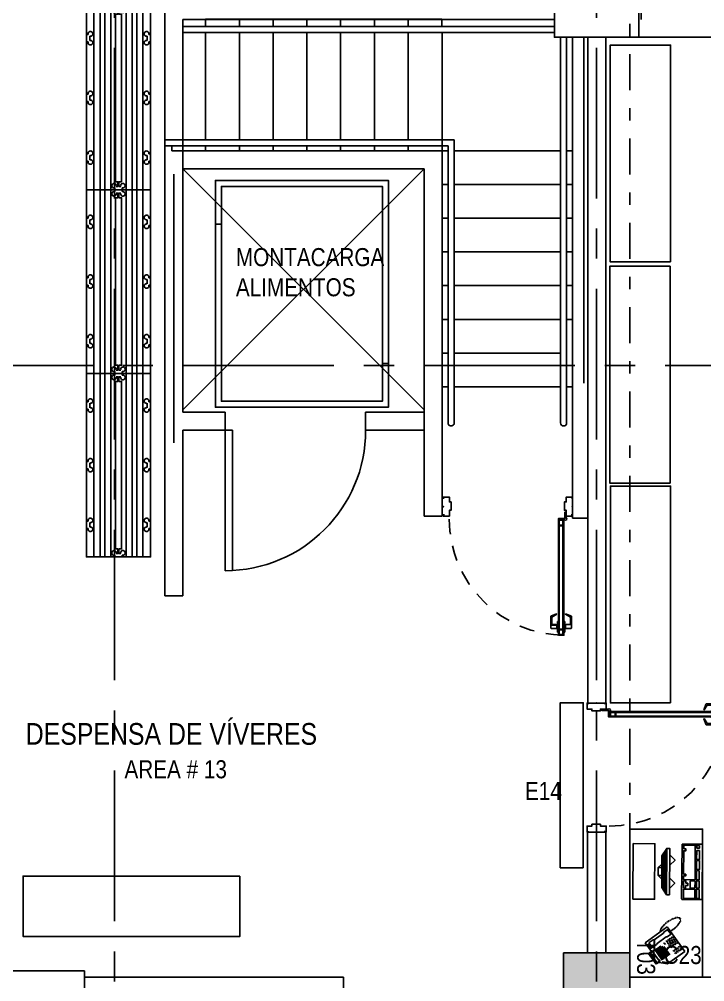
# Model space of a CAD drawing. Extents: x -28 to 149, y -33 to 76.
# Drawn here: x 3.21 to 8.9, y 25.16 to 33.15 of the extents above; entities that cross this region are included whole.
import ezdxf

# ---------------------------------------------------------------- set-up
doc = ezdxf.new("R2010")
doc.units = 0
for name, pattern in [('CENTER', [2, 1.25, -0.25, 0.25, -0.25]), ('DASHDOT', [1, 0.5, -0.25, 0, -0.25]), ('DASHDOT2', [12.7, 6.35, -3.175, 0, -3.175]), ('HIDDEN2', [0.1875, 0.125, -0.0625])]:
    doc.linetypes.add(name, pattern=pattern)
for name, color, linetype in [('arq-columnas', 5, 'Continuous'), ('arq-ejes', 1, 'DASHDOT2'), ('arq-ejes-principales', 1, 'CENTER'), ('arq-equipamiento', 1, 'Continuous'), ('arq-escaleras', 1, 'Continuous'), ('arq-hatch', 252, 'Continuous'), ('arq-mobiliario', 1, 'Continuous'), ('arq-montacargas', 2, 'Continuous'), ('arq-muro', 5, 'Continuous'), ('arq-pared mamposteria', 4, 'Continuous'), ('arq-paredes cuartos frios', 2, 'Continuous'), ('arq-paredes-liv', 3, 'Continuous'), ('arq-puertas', 2, 'Continuous'), ('arq-tarimas', 1, 'Continuous'), ('arq-telecomunicaciones', 250, 'Continuous'), ('arq-text-area', 3, 'Continuous'), ('arq-text-codigo', 1, 'Continuous'), ('arq-text-equipamiento', 2, 'Continuous'), ('arq-text-telecomunicaciones', 2, 'Continuous')]:
    doc.layers.add(name, color=color, linetype=linetype)
doc.layers.add('mv', color=191, linetype='Continuous', plot=False)
doc.styles.add('dape 2', font='ARIALN.TTF', dxfattribs={"height": 2.5})

# ---------------------------------------------------------------- blocks, each defined once
blk = doc.blocks.new('C23E')
for p, q in [((0.1203, -0.0726), (0.1553, -0.0726)), ((0.1224, -0.063), (0.1553, -0.063)), ((0.1288, -0.0534), (0.1553, -0.0534)), ((0.1352, -0.0438), (0.1553, -0.0438)), ((0.1416, -0.0342), (0.1553, -0.0342)), ((0.148, -0.0246), (0.1553, -0.0246)), ((0.1203, -0.0822), (0.1553, -0.0822)), ((0.1203, -0.0918), (0.1553, -0.0918)), ((0.1203, -0.1014), (0.1553, -0.1014)), ((0.1203, -0.111), (0.1553, -0.111)), ((0.1203, -0.1206), (0.1553, -0.1206)), ((0.1203, -0.1302), (0.1553, -0.1302)), ((0.1203, -0.1398), (0.1553, -0.1398)), ((0.1203, -0.1494), (0.1553, -0.1494)), ((0.1203, -0.159), (0.1553, -0.159)), ((0.1203, -0.1686), (0.1553, -0.1686)), ((0.1203, -0.1782), (0.1553, -0.1782)), ((0.1203, -0.1878), (0.1553, -0.1878)), ((0.1203, -0.1974), (0.1553, -0.1974)), ((0.1203, -0.207), (0.1553, -0.207)), ((0.1203, -0.2166), (0.1553, -0.2166)), ((0.1203, -0.2262), (0.1553, -0.2262)), ((0.1203, -0.2358), (0.1553, -0.2358)), ((0.1203, -0.2454), (0.1553, -0.2454)), ((0.1203, -0.255), (0.1553, -0.255)), ((0.1203, -0.2646), (0.1553, -0.2646)), ((0.1203, -0.2742), (0.1553, -0.2742)), ((0.1203, -0.2838), (0.1553, -0.2838)), ((0.1203, -0.2934), (0.1553, -0.2934)), ((0.1203, -0.303), (0.1553, -0.303)), ((0.1203, -0.3126), (0.1553, -0.3126)), ((0.1203, -0.3222), (0.1553, -0.3222)), ((0.1224, -0.3318), (0.1553, -0.3318)), ((0.1288, -0.3414), (0.1553, -0.3414)), ((0.1352, -0.351), (0.1553, -0.351)), ((0.1416, -0.3606), (0.1553, -0.3606)), ((0.148, -0.3702), (0.1553, -0.3702))]:
    blk.add_line(p, q)
for points in [[(-0.1209, -0.4274), (0.0591, -0.4274), (0.0591, 0.0326), (-0.1209, 0.0326)], [(0.3939, -0.0524), (0.2989, -0.0524), (0.2989, 0.0226), (0.3939, 0.0226)], [(0.4289, -0.0524), (0.4059, -0.0524), (0.4059, 0.0226), (0.4289, 0.0226)], [(0.1578, -0.0054), (0.1578, -0.3894), (0.1828, -0.3894), (0.1828, -0.0054)], [(0.3164, -0.1024), (0.3164, -0.1224), (0.2989, -0.1224), (0.2989, -0.0624), (0.3164, -0.0624), (0.3164, -0.0824), (0.3339, -0.0824), (0.3339, -0.1024)], [(0.3939, -0.1224), (0.3539, -0.1224), (0.3539, -0.0624), (0.3939, -0.0624)], [(0.4289, -0.1224), (0.4059, -0.1224), (0.4059, -0.0624), (0.4289, -0.0624)], [(0.2989, -0.4174), (0.2989, -0.3874), (0.3164, -0.3874), (0.3164, -0.3724), (0.2989, -0.3724), (0.2989, -0.1774), (0.3164, -0.1774), (0.3164, -0.1624), (0.2989, -0.1624), (0.2989, -0.1324), (0.3939, -0.1324), (0.3939, -0.4174)], [(0.4289, -0.2074), (0.4059, -0.2074), (0.4059, -0.1324), (0.4289, -0.1324)], [(0.0878, -0.2299), (0.1178, -0.2299), (0.1178, -0.1649), (0.0878, -0.1649)], [(0.4289, -0.2909), (0.4059, -0.2909), (0.4059, -0.2159), (0.4289, -0.2159)], [(0.4289, -0.3744), (0.4059, -0.3744), (0.4059, -0.2994), (0.4289, -0.2994)], [(0.4289, -0.4174), (0.4059, -0.4174), (0.4059, -0.3944), (0.4289, -0.3944)]]:
    blk.add_lwpolyline(points, close=True)
blk.add_lwpolyline([(0.2889, -0.4274, -0.414214), (0.2839, -0.4224), (0.2839, 0.0276, -0.414214), (0.2889, 0.0326), (0.4489, 0.0326, -0.414214), (0.4539, 0.0276), (0.4539, -0.4224, -0.414214), (0.4489, -0.4274)], format="xyb", close=True)
for points in [[(0.1578, -0.0054), (0.1178, -0.0654), (0.1178, -0.3294), (0.1578, -0.3894)], [(0.1828, -0.1449), (0.2264, -0.1013), (0.1889, -0.0638), (0.1828, -0.0699)], [(0.1178, -0.1349), (0.0878, -0.1649), (0.0878, -0.2299), (0.1178, -0.2599)], [(0.1828, -0.3249), (0.1889, -0.331), (0.2264, -0.2936), (0.1828, -0.25)]]:
    blk.add_lwpolyline(points)
blk = doc.blocks.new('Telefono')
for p, q in [((0.0392, 0.2259), (-0.0002, 0.2259)), ((-0.0002, 0.2259), (0, 0)), ((0.0234, 0.1698), (0.0186, 0.1771)), ((0.0235, 0.0758), (0.0234, 0.1698)), ((0.2498, 0.226), (0.0454, 0.2259)), ((0.0626, 0.1707), (0.0674, 0.1779)), ((0.0627, 0.0767), (0.0626, 0.1707)), ((0.0916, 0.214), (0.1056, 0.214)), ((0.0916, 0.214), (0.0916, 0.2)), ((0.0916, 0.1947), (0.1056, 0.1947)), ((0.0916, 0.1947), (0.0916, 0.1807)), ((0.0916, 0.1755), (0.1056, 0.1755)), ((0.0916, 0.1755), (0.0916, 0.1615)), ((0.1108, 0.214), (0.1248, 0.214)), ((0.1108, 0.214), (0.1108, 0.2)), ((0.1108, 0.1947), (0.1248, 0.1948)), ((0.1108, 0.1947), (0.1108, 0.1807)), ((0.1108, 0.1755), (0.1248, 0.1755)), ((0.1108, 0.1755), (0.1109, 0.1615)), ((0.1301, 0.214), (0.1441, 0.214)), ((0.1301, 0.214), (0.1301, 0.2)), ((0.1301, 0.1948), (0.1441, 0.1948)), ((0.1301, 0.1948), (0.1301, 0.1808)), ((0.1301, 0.1755), (0.1441, 0.1755)), ((0.1301, 0.1755), (0.1301, 0.1615)), ((0.1493, 0.214), (0.1615, 0.214)), ((0.1493, 0.214), (0.1493, 0.2)), ((0.1493, 0.1948), (0.1615, 0.1948)), ((0.1493, 0.1948), (0.1493, 0.1808)), ((0.1493, 0.1755), (0.1616, 0.1755)), ((0.1493, 0.1755), (0.1494, 0.1615)), ((0.1895, 0.2154), (0.1895, 0.2014)), ((0.1895, 0.2154), (0.2017, 0.2154)), ((0.1895, 0.1962), (0.1896, 0.1822)), ((0.1895, 0.1962), (0.2018, 0.1962)), ((0.1896, 0.1769), (0.1896, 0.1629)), ((0.1896, 0.1769), (0.2018, 0.1769)), ((0.2124, 0.2158), (0.2246, 0.2158)), ((0.2124, 0.2158), (0.2124, 0.2018)), ((0.2124, 0.1965), (0.2246, 0.1966)), ((0.2124, 0.1965), (0.2124, 0.1825)), ((0.2124, 0.1773), (0.2247, 0.1773)), ((0.2124, 0.1773), (0.2125, 0.1633)), ((0.25, 0.0502), (0.2498, 0.226)), ((0.0916, 0.1562), (0.1056, 0.1562)), ((0.0916, 0.1562), (0.0916, 0.1452)), ((0.0916, 0.1281), (0.1094, 0.1282)), ((0.0916, 0.1205), (0.0916, 0.1281)), ((0.0916, 0.0831), (0.2011, 0.0832)), ((0.1037, 0.0958), (0.2011, 0.0959)), ((0.1109, 0.1562), (0.1249, 0.1563)), ((0.1109, 0.1562), (0.1109, 0.1452)), ((0.1164, 0.1085), (0.2011, 0.1086)), ((0.1301, 0.1563), (0.1441, 0.1563)), ((0.1301, 0.1563), (0.1301, 0.1453)), ((0.1494, 0.1563), (0.1616, 0.1563)), ((0.1494, 0.1563), (0.1494, 0.1453)), ((0.1896, 0.1577), (0.1896, 0.1467)), ((0.1896, 0.1577), (0.2018, 0.1577)), ((0.2125, 0.158), (0.2247, 0.1581)), ((0.2125, 0.158), (0.2125, 0.1471)), ((0, 0), (0.0891, 0.0001)), ((0.0235, 0.0758), (0.0187, 0.0686)), ((0.0187, 0.0292), (0.0187, 0.0686)), ((0.02, 0.0127), (0.0716, 0.0127)), ((0.0234, 0.0246), (0.0626, 0.0245)), ((0.0627, 0.0767), (0.0675, 0.0694)), ((0.0675, 0.0694), (0.0673, 0.0292)), ((0.0891, 0.0128), (0.0892, -0.0203)), ((0.1124, 0.0128), (0.0891, 0.0128)), ((0.0916, 0.0704), (0.2011, 0.0705)), ((0.0916, 0.0577), (0.2011, 0.0578)), ((0.0916, 0.045), (0.2011, 0.0451)), ((0.0916, 0.0323), (0.2011, 0.0324)), ((0.0932, -0.0163), (0.0932, 0.0076)), ((0.0932, 0.0076), (0.1937, 0.0076)), ((0.1984, 0.0128), (0.1791, 0.0128)), ((0.1937, 0.0076), (0.1937, -0.0162)), ((0.1984, -0.0202), (0.1984, 0.0128)), ((0.1984, 0.0001), (0.1999, 0.0001)), ((0.25, 0.0502), (0.1999, 0.0001)), ((0.2402, 0.0531), (0.2105, 0.0235)), ((0.0892, -0.0203), (0.0892, -0.0293)), ((0.0892, -0.0293), (0.1984, -0.0292)), ((0.1937, -0.0162), (0.0932, -0.0163)), ((0.186, -0.0202), (0.1034, -0.0202)), ((0.1984, -0.0292), (0.1984, -0.0202))]:
    blk.add_line(p, q)
blk.add_lwpolyline([(0.0186, 0.1771), (0.0186, 0.2102, -0.414214), (0.0232, 0.2149), (0.0627, 0.2157, -0.414214), (0.0674, 0.2111), (0.0674, 0.1779)], format="xyb")
for centre, radius, start, end in [((-0.0221, 0.3256), 0.00311, 315.24167, 170.36169), ((-0.0186, 0.3372), 0.00305, 310.91263, 149.98511), ((-0.0107, 0.3475), 0.00311, 308.77425, 113.77768), ((-0.0034, 0.3511), 0.0031, 286.02046, 116.59036), ((0.005, 0.3517), 0.00312, 274.70446, 63.93358), ((0.0147, 0.3482), 0.00321, 255.46818, 46.18846), ((0.0218, 0.3412), 0.00324, 222.32694, 27.46651), ((0.0254, 0.3333), 0.00333, 251.22593, 23.79756), ((0.0304, 0.3238), 0.0031, 226.19706, 28.98516), ((-0.0333, 0.2613), 0.0033, 345.82767, 194.2538), ((-0.0333, 0.2522), 0.00329, 341.49848, 174.41107), ((-0.0334, 0.2433), 0.00284, 357.46087, 201.53261), ((-0.033, 0.2733), 0.00339, 326.72377, 148.15415), ((-0.0325, 0.2825), 0.00377, 336.82589, 130.97816), ((-0.0302, 0.2936), 0.00313, 355.38565, 175.90499), ((-0.0289, 0.3021), 0.00312, 333.72182, 147.99686), ((-0.026, 0.3137), 0.00309, 339.83826, 167.15057), ((0.0336, 0.315), 0.00307, 213.7896, 28.78628), ((0.0365, 0.3054), 0.00312, 224.02105, 26.29241), ((0.0401, 0.2934), 0.00302, 200.40972, 23.24876), ((0.0412, 0.2851), 0.00347, 234.09178, 7.25663), ((0.0428, 0.2758), 0.00309, 212.53791, 355.59765), ((0.0437, 0.2686), 0.0035, 216.3932, 338.86695), ((0.044, 0.2424), 0.00308, 173.43877, 339.407), ((0.0445, 0.2604), 0.0036, 208.91775, 319.35917), ((0.0448, 0.2526), 0.00388, 205.60418, 316.16333), ((-0.0318, 0.2306), 0.00323, 4.32637, 192.0043), ((-0.0298, 0.2168), 0.00318, 2.88329, 184.8231), ((-0.0275, 0.2044), 0.00295, 14.60007, 194.53133), ((-0.0245, 0.1933), 0.00311, 15.31738, 209.07157), ((-0.0212, 0.1831), 0.00337, 24.0992, 212.30808), ((-0.0181, 0.1736), 0.00299, 31.04543, 213.01049), ((-0.0128, 0.1651), 0.00329, 24.42368, 197.17744), ((-0.0061, 0.1609), 0.00326, 43.22961, 267.27514), ((0.0411, 0.2181), 0.0029, 171.76284, 339.39694), ((0.0424, 0.2262), 0.00327, 185.5378, 331.29196), ((0.0434, 0.234), 0.0032, 200.36525, 336.24765), ((0.0234, 0.0292), 0.00464, 180.04074, 270.04074), ((0.0626, 0.0292), 0.00464, 270.04074, 0.04074)]:
    blk.add_arc(centre, radius, start, end)
blk = doc.blocks.new('E14')
blk.add_lwpolyline([(0, 0), (1.37, 0), (1.37, 0.19), (0, 0.19)], close=True)
blk = doc.blocks.new('*U138')
for p, q in [((0.0625, 1.043), (0.0625, 0.953)), ((0.07, 1.043), (0.0625, 1.043)), ((0.115, 1.043), (0.1225, 1.043)), ((0.1225, 1.043), (0.1225, 0.953)), ((0.006, 1.0055), (0.006, 0.9085)), ((0.0575, 1.0105), (0.011, 1.0105)), ((0.016, 0.9835), (0.016, 0.9169)), ((0.0506, 0.978), (0.016, 0.978)), ((0.0506, 0.978), (0.0575, 0.9855)), ((0.0575, 1.0155), (0.0575, 0.9805)), ((0.0625, 1.0155), (0.0575, 1.0155)), ((0.0625, 0.9805), (0.0575, 0.9805)), ((0.1225, 1.0155), (0.1275, 1.0155)), ((0.1225, 0.9805), (0.1275, 0.9805)), ((0.1275, 1.0155), (0.1275, 0.9805)), ((0.1275, 1.0105), (0.174, 1.0105)), ((0.1275, 0.9855), (0.167, 0.9855)), ((0.1344, 0.978), (0.1275, 0.9855)), ((0.1344, 0.978), (0.169, 0.978)), ((0.169, 0.9835), (0.169, 0.9169)), ((0.179, 1.0055), (0.179, 0.9085)), ((0.0552, 0.889), (0.006, 0.9085)), ((0.057, 0.8924), (0.016, 0.9169)), ((0.057, 0.8924), (0.0552, 0.889)), ((0.07, 0.953), (0.0625, 0.953)), ((0.115, 0.953), (0.1225, 0.953)), ((0.128, 0.8924), (0.169, 0.9169)), ((0.128, 0.8924), (0.1298, 0.889)), ((0.1298, 0.889), (0.179, 0.9085))]:
    blk.add_line(p, q)
for points in [[(0.115, 1.068), (0.07, 1.068), (0.07, 0.109), (0.115, 0.109)], [(0.0775, 1.023), (0.1075, 1.023), (0.1075, 1.063), (0.0775, 1.063)], [(0.1075, 0.159), (0.0775, 0.159), (0.0775, 1.018), (0.1075, 1.018)], [(0.0775, 0.154), (0.1075, 0.154), (0.1075, 0.114), (0.0775, 0.114)]]:
    blk.add_lwpolyline(points, close=True)
for points in [[(0.0513, 0.0953), (0.0513, 0.0453), (0.0613, 0.0453), (0.0613, 0.0953)], [(0.065, 0.109), (0.115, 0.109), (0.115, 0.099), (0.065, 0.099)], [(0.0073, -0.069), (0, -0.069), (0, -0.079), (0.05, -0.079), (0.05, -0.039), (0.065, -0.039), (0.065, 0.031), (0.05, 0.031), (0.05, 0.079), (0, 0.079), (0, 0.069), (0.01, 0.069)], [(1.0627, -0.069), (1.07, -0.069), (1.07, -0.079), (1.02, -0.079), (1.02, -0.039), (1.005, -0.039), (1.005, 0.031), (1.02, 0.031), (1.02, 0.079), (1.07, 0.079), (1.07, 0.069), (1.06, 0.069)]]:
    blk.add_lwpolyline(points)
blk.add_circle((0.0563, 0.104), 0.01)
at = {"color": 251, "linetype": 'HIDDEN2'}
blk.add_arc((0.0563, 0.104), 0.964, 0, 90, dxfattribs=at)
for centre, radius, start, end in [((0.011, 1.0055), 0.005, 90, 180), ((0.167, 0.9835), 0.002, 360, 90), ((0.174, 1.0055), 0.005, 360, 90)]:
    blk.add_arc(centre, radius, start, end)
at = {"layer": 'mv'}
for p in [(0, 0), (1.07, 0)]:
    blk.add_point(p, dxfattribs=at)
blk = doc.blocks.new('tp01')
at = {"color": 8}
for p, q in [((0.0978, 0.199), (0.1122, 0.199)), ((0.2928, 0.199), (0.3072, 0.199)), ((0.4878, 0.199), (0.5022, 0.199)), ((0, 0.185), (0.6, 0.185)), ((0, 0.165), (0.6, 0.165)), ((0, 0.15), (0.6, 0.15)), ((0, 0.13), (0.6, 0.13)), ((0.5938, 0.1169), (0.6, 0.1169)), ((0, 0.08), (0.6, 0.08)), ((0.5938, 0.0931), (0.6, 0.0931)), ((0, 0.06), (0.6, 0.06)), ((0, 0.045), (0.6, 0.045)), ((0, 0.025), (0.6, 0.025)), ((0.0978, 0.011), (0.1122, 0.011)), ((0.2928, 0.011), (0.3072, 0.011)), ((0.4878, 0.011), (0.5022, 0.011))]:
    blk.add_line(p, q, dxfattribs=at)
at = {"color": 2}
blk.add_lwpolyline([(0, 0.21), (0, 0), (0.6, 0), (0.6, 0.21)], close=True, dxfattribs=at)
at = {"color": 8}
for points in [[(0.0931, 0.21), (0.0931, 0.2038)], [(0.1169, 0.21), (0.1169, 0.2038)], [(0.2881, 0.21), (0.2881, 0.2038)], [(0.3119, 0.21), (0.3119, 0.2038)], [(0.4831, 0.21), (0.4831, 0.2038)], [(0.5069, 0.21), (0.5069, 0.2038)], [(0, 0.1169), (0.0062, 0.1169)], [(0.011, 0.1122), (0.011, 0.1066), (0.0263, 0.1066), (0.0263, 0.115), (0.5737, 0.115), (0.5737, 0.1066), (0.589, 0.1066), (0.589, 0.1122)], [(0.011, 0.0978), (0.011, 0.1034), (0.0263, 0.1034), (0.0263, 0.095), (0.5737, 0.095), (0.5737, 0.1034), (0.589, 0.1034), (0.589, 0.0978)], [(0, 0.0931), (0.0062, 0.0931)], [(0.0931, 0), (0.0931, 0.0062)], [(0.1169, 0), (0.1169, 0.0062)], [(0.2881, 0), (0.2881, 0.0062)], [(0.3119, 0), (0.3119, 0.0062)], [(0.4831, 0), (0.4831, 0.0062)], [(0.5069, 0), (0.5069, 0.0062)]]:
    blk.add_lwpolyline(points, dxfattribs=at)
for centre, start, end in [((0.0907, 0.1966), 71.4918, 18.5083), ((0.1193, 0.1966), 161.4917, 108.5082), ((0.2857, 0.1966), 71.4918, 18.5083), ((0.3143, 0.1966), 161.4917, 108.5082), ((0.4807, 0.1966), 71.4918, 18.5083), ((0.5093, 0.1966), 161.4917, 108.5082), ((0.0134, 0.1193), 251.4917, 198.5082), ((0.5866, 0.1193), 341.4918, 288.5083), ((0.0134, 0.0907), 161.4918, 108.5083), ((0.5866, 0.0907), 71.4917, 18.5082), ((0.0907, 0.0134), 341.4917, 288.5082), ((0.1193, 0.0134), 251.4918, 198.5083), ((0.2857, 0.0134), 341.4917, 288.5082), ((0.3143, 0.0134), 251.4918, 198.5083), ((0.4807, 0.0134), 341.4917, 288.5082), ((0.5093, 0.0134), 251.4918, 198.5083)]:
    blk.add_arc(centre, 0.00756, start, end, dxfattribs=at)

msp = doc.modelspace()

# ---------------------------------------------------------------- hatches: boundary and pattern name
at = {"layer": 'arq-hatch'}
h = msp.add_hatch(dxfattribs=at)
h.set_pattern_fill('LINE', color=8, scale=0.02, angle=45, style=0)
h.set_pattern_definition([(45, (56.22398, 4.97406), (-0.04490128, 0.04490128), [])])
h.paths.add_polyline_path([(56.306, 6.62), (56.176, 6.67), (56.176, 4.4481), (56.306, 4.4966)])
h.paths.add_polyline_path([(56.3053, 4.0878), (56.176, 4.1375), (56.176, 3.9938), (56.0849, 3.9938), (56.1349, 3.8639), (56.3049, 3.8639)])
h.paths.add_polyline_path([(55.7735, 3.9938), (53.9322, 3.9938), (53.9322, 3.8638), (54.1448, 3.8638), (55.1734, 3.8638), (55.7249, 3.8638)])
h.paths.add_polyline_path([(53.9322, 3.9938), (53.8322, 3.9938), (53.8322, 3.8638), (53.9322, 3.8638)])
h.paths.add_polyline_path([(53.8322, 3.9938), (53.5432, 3.9938), (53.5932, 3.8638), (53.8322, 3.8638)])
h.paths.add_polyline_path([(-0.1776, 4.5303), (-0.3076, 4.4803), (-0.3076, 4.2812), (-0.1776, 4.2812)])
h.paths.add_polyline_path([(-0.1776, 4.2812), (-0.3076, 4.2812), (-0.3076, 4.1562), (-0.1776, 4.1562)])
h.paths.add_polyline_path([(0, 4.0803), (-0.1776, 4.0803), (-0.1776, 4.1562), (-0.3076, 4.1562), (-0.3076, 3.9503), (0, 3.9503)])
h.paths.add_polyline_path([(0.2724, 4.0803), (0, 4.0803), (0, 3.9503), (0.2224, 3.9503)])
h.paths.add_polyline_path([(10.3138, 5.6199), (8.2571, 5.6238), (8.2772, 5.57), (8.7716, 5.57), (9.8002, 5.57), (10.2946, 5.57)])
h.paths.add_polyline_path([(10.3446, 5.7), (8.2287, 5.7), (8.2571, 5.6238), (10.3138, 5.6199)])
h.paths.add_polyline_path([(12.7719, 5.7), (10.656, 5.7), (10.6862, 5.6192), (12.7393, 5.6153)])
h.paths.add_polyline_path([(12.7393, 5.6153), (10.6862, 5.6192), (10.7046, 5.57), (11.199, 5.57), (12.2275, 5.57), (12.2275, 5.5701), (12.7219, 5.5701)])
h.paths.add_polyline_path([(13.1, 5.7), (13.0833, 5.7), (13.1, 5.6552)])
h.paths.add_polyline_path([(56.306, 8.6376), (56.1754, 8.6878), (56.1754, 8.1159), (56.1754, 8.0999), (56.1754, 8.05), (56.306, 8.05)])
h.paths.add_polyline_path([(56.306, 8.05), (56.1754, 8.05), (56.1754, 7.2312), (56, 7.2312), (56.175, 7.2256), (56, 7.22), (56.175, 7.22), (56.175, 6.981), (56.306, 7.03)])
h.paths.add_polyline_path([(49.6461, 35.08), (48.5573, 35.08), (48.5087, 34.95), (49.6461, 34.95)])
h.paths.add_polyline_path([(50.5797, 35.08), (49.6461, 35.08), (49.6461, 34.95), (50.6297, 34.95)])
h.paths.add_polyline_path([(51.0789, 35.08), (50.9883, 35.08), (50.9397, 34.95), (51.0789, 34.95)])
h.paths.add_polyline_path([(51.2289, 35.08), (51.0789, 35.08), (51.0789, 34.95), (51.2289, 34.95)])
h.paths.add_polyline_path([(53.0056, 35.08), (51.2289, 35.08), (51.2289, 34.95), (53.0556, 34.95)])
h.paths.add_polyline_path([(20.5106, 35.08), (20, 35.08), (20, 34.9502), (20.5106, 34.9502)])
h.paths.add_polyline_path([(20, 35.08), (19.482, 35.08), (19.482, 34.9502), (20, 34.9502)])
h.paths.add_polyline_path([(42.086, 35.08), (41.0575, 35.08), (41.0575, 34.95), (42.086, 34.95)])
h.paths.add_polyline_path([(41.0575, 35.08), (40.563, 35.08), (40.513, 34.95), (41.0575, 34.95)])
h.paths.add_polyline_path([(42.5804, 35.08), (42.086, 35.08), (42.086, 34.95), (42.629, 34.95)])
edge = h.paths.add_edge_path()
edge.add_line((34.5796, 35.08), (34.4, 35.08))
edge.add_arc((34.4, 34.98), 0.1, 90, 179.99998)
edge.add_line((34.3, 34.98), (34.3, 34.95))
edge.add_line((34.3, 34.95), (34.6282, 34.95))
edge.add_line((34.6282, 34.95), (34.5796, 35.08))
h.paths.add_polyline_path([(37.0056, 35.08), (34.9882, 35.08), (34.9382, 34.95), (37.0541, 34.95)])
h.paths.add_polyline_path([(39.4373, 35.08), (37.4141, 35.08), (37.3641, 34.95), (39.4858, 34.95)])
h.paths.add_polyline_path([(18.573, 35.0802), (17.3999, 35.0802), (17.3999, 34.9502), (18.6216, 34.9502)])
h.paths.add_polyline_path([(19.482, 35.08), (18.9876, 35.08), (18.9391, 34.9502), (19.482, 34.9502)])
h.paths.add_polyline_path([(20.9731, 35.08), (20.5106, 35.08), (20.5106, 34.9502), (20.9731, 34.9502)])
h.paths.add_polyline_path([(8.5108, 34.95), (8.5594, 35.08), (10.5792, 35.08), (10.6292, 34.95)])
edge = h.paths.add_edge_path()
edge.add_line((10.9417, 34.95), (10.9903, 35.08))
edge.add_line((10.9903, 35.08), (13.0077, 35.08))
edge.add_line((13.0077, 35.08), (13.0327, 35.015))
edge.add_line((13.0327, 35.015), (13.0577, 34.95))
edge.add_line((13.0577, 34.95), (10.9417, 34.95))

# ---------------------------------------------------------------- linework, layer by layer
at = {"layer": 'arq-columnas'}
msp.add_lwpolyline([(7.8, 35), (7.65, 35), (7.65, 33), (8.35, 33), (8.35, 35), (8.2, 35), (8.2, 34.25), (7.8, 34.25), (7.8, 35), (8.2, 35)], dxfattribs=at)
msp.add_lwpolyline([(7.725, 25.4), (8.275, 25.4), (8.275, 24.85), (7.725, 24.85)], close=True, dxfattribs=at)
at = {"layer": 'arq-ejes', "linetype": 'DASHDOT', "ltscale": 0.6}
for p, q in [((8.2749, 24.8608), (8.2752, 34.835)), ((5.825, 17.0491), (5.825, 25.2))]:
    msp.add_line(p, q, dxfattribs=at)
at = {"layer": 'arq-ejes'}
for p, q in [((7.8936, 30.1283), (7.8936, 33)), ((4.4926, 29.634), (4.4926, 31.8643))]:
    msp.add_line(p, q, dxfattribs=at)
at = {"layer": 'arq-ejes-principales'}
for p, q in [((4, 36.9128), (4, -2.6791)), ((8, 36.9128), (8, -2.6791)), ((-5.4309, 30.275), (59.9297, 30.275))]:
    msp.add_line(p, q, dxfattribs=at)
at = {"layer": 'arq-escaleras'}
for p, q in [((7.65, 33.0891), (4.5676, 33.0891)), ((4.5676, 33.0391), (4.5676, 33.0891)), ((4.7556, 33.0891), (4.7556, 33.15)), ((6.7156, 33.15), (4.7556, 33.15)), ((5.0356, 33.0891), (5.0356, 33.15)), ((5.3156, 33.0891), (5.3156, 33.15)), ((5.5956, 33.0891), (5.5956, 33.15)), ((5.8756, 33.0891), (5.8756, 33.15)), ((6.1556, 33.0891), (6.1556, 33.15)), ((6.4356, 33.0891), (6.4356, 33.15)), ((6.7156, 33.0891), (6.7156, 33.15)), ((7.65, 33.0391), (7.65, 33.0891)), ((7.65, 33.0391), (4.5676, 33.0391)), ((4.7556, 32.1491), (4.7556, 33.0391)), ((5.0356, 32.1491), (5.0356, 33.0391)), ((5.3156, 32.1491), (5.3156, 33.0391)), ((5.5956, 32.1491), (5.5956, 33.0391)), ((5.8756, 32.1491), (5.8756, 33.0391)), ((6.1556, 32.1491), (6.1556, 33.0391)), ((6.4356, 32.1491), (6.4356, 33.0391)), ((6.7177, 30.0991), (6.7176, 33.0391)), ((7.7008, 33), (7.7008, 29.7991)), ((7.7008, 33), (7.7508, 33)), ((7.7508, 33), (7.7508, 29.7991)), ((6.8176, 32.1491), (4.4176, 32.1491)), ((4.4176, 32.0991), (4.4176, 32.1491)), ((6.8176, 32.1491), (6.8176, 29.7987)), ((6.7676, 32.0991), (4.4176, 32.0991)), ((4.4756, 32.0591), (4.4756, 32.0991)), ((6.7676, 32.0591), (4.4756, 32.0591)), ((4.7556, 32.0591), (4.7556, 32.0991)), ((5.0356, 32.0591), (5.0356, 32.0991)), ((5.3156, 32.0591), (5.3156, 32.0991)), ((5.5956, 32.0591), (5.5956, 32.0991)), ((5.8756, 32.0591), (5.8756, 32.0991)), ((6.1556, 32.0591), (6.1556, 32.0991)), ((6.4356, 32.0591), (6.4356, 32.0991)), ((6.7676, 32.0991), (6.7676, 29.7991)), ((7.7008, 32.0591), (6.8176, 32.0591)), ((7.8008, 32.0591), (7.7508, 32.0591)), ((7.8008, 32.0591), (7.8008, 30.0991)), ((6.7676, 31.7791), (6.7176, 31.7791)), ((7.7008, 31.7791), (6.8176, 31.7791)), ((7.8008, 31.7791), (7.7508, 31.7791)), ((6.7676, 31.4991), (6.7177, 31.4991)), ((7.7008, 31.4991), (6.8176, 31.4991)), ((7.8008, 31.4991), (7.7508, 31.4991)), ((6.7676, 31.2191), (6.7177, 31.2191)), ((7.7008, 31.2191), (6.8176, 31.2191)), ((7.8008, 31.2191), (7.7508, 31.2191)), ((6.7676, 30.9391), (6.7177, 30.9391)), ((7.7008, 30.9391), (6.8176, 30.9391)), ((7.8008, 30.9391), (7.7508, 30.9391)), ((6.7676, 30.6591), (6.7177, 30.6591)), ((7.7008, 30.6591), (6.8176, 30.6591)), ((7.8008, 30.6591), (7.7508, 30.6591)), ((6.7676, 30.3791), (6.7177, 30.3791)), ((7.7008, 30.3791), (6.8176, 30.3791)), ((6.7676, 30.0991), (6.7177, 30.0991)), ((7.7008, 30.0991), (6.8176, 30.0991)), ((7.8008, 30.0991), (7.7508, 30.0991))]:
    msp.add_line(p, q, dxfattribs=at)
for centre, end in [((6.7926, 29.7991), 1.02077), ((7.7258, 29.7991), 0)]:
    msp.add_arc(centre, 0.025, 180, end, dxfattribs=at)
at = {"layer": 'arq-hatch'}
msp.add_solid([(7.725, 25.4), (8.275, 25.4), (7.725, 24.85), (8.275, 24.85)], dxfattribs=at)
at = {"layer": 'arq-mobiliario', "color": 8}
for points in [[(8.6129, 31.1359), (8.6129, 32.9359), (8.1129, 32.9359), (8.1129, 31.1359)], [(8.6093, 29.2993), (8.6093, 31.0993), (8.1093, 31.0993), (8.1093, 29.2993)], [(8.614, 27.4753), (8.614, 29.2753), (8.114, 29.2753), (8.114, 27.4753)], [(5.0406, 26.0372), (3.2406, 26.0372), (3.2406, 25.5372), (5.0406, 25.5372)]]:
    msp.add_lwpolyline(points, close=True, dxfattribs=at)
at = {"layer": 'arq-mobiliario'}
msp.add_lwpolyline([(8.275, 25.2), (8.8786, 25.2), (8.8786, 26.4273), (8.275, 26.4273)], close=True, dxfattribs=at)
at = {"layer": 'arq-montacargas', "color": 8}
for p, q in [((4.5676, 29.9091), (6.5676, 31.9091)), ((4.5676, 31.9091), (6.5676, 29.9091))]:
    msp.add_line(p, q, dxfattribs=at)
at = {"layer": 'arq-montacargas'}
for points in [[(6.2728, 30.2922), (6.2228, 30.2922), (6.2228, 31.762), (4.8872, 31.762), (4.8872, 31.4494), (4.8372, 31.4494), (4.8372, 31.812), (6.2728, 31.812), (6.2728, 30.2922)], [(6.2728, 30.2922), (6.2228, 30.2922), (6.2228, 29.9796), (4.8872, 29.9796), (4.8872, 31.4494), (4.8372, 31.4494), (4.8372, 29.9296), (6.2728, 29.9296), (6.2728, 30.2922)], [(6.2728, 30.2922), (6.2228, 30.2922), (6.2228, 29.9796), (4.8872, 29.9796), (4.8872, 31.4494), (4.8372, 31.4494), (4.8372, 29.9296), (6.2728, 29.9296), (6.2728, 30.2922)]]:
    msp.add_lwpolyline(points, dxfattribs=at)
at = {"layer": 'arq-muro'}
for q in [(0.3751, 25.25), (3.75, 25)]:
    msp.add_line((3.75, 25.25), q, dxfattribs=at)
at = {"layer": 'arq-pared mamposteria'}
for p, q in [((4.5676, 32.0591), (6.7176, 32.0591)), ((4.5676, 32.0591), (4.5676, 31.9091)), ((6.7176, 32.0611), (6.7176, 29.0257)), ((4.5676, 31.9091), (6.5676, 31.9091)), ((6.5676, 31.9091), (6.5676, 29.0257)), ((6.7176, 29.0257), (6.5676, 29.0257))]:
    msp.add_line(p, q, dxfattribs=at)
msp.add_lwpolyline([(13.0999, 24.7015), (13.2499, 24.7015), (13.2499, 26.4574), (13.1, 26.4574), (13.1, 25.3, -0.414214), (13, 25.2), (8.275, 25.2), (8.275, 25.05), (13, 25.05, -0.414214), (13.1, 24.95), (13.1, 24.7015)], format="xyb", dxfattribs=at)
at = {"layer": 'arq-paredes cuartos frios'}
msp.add_line((8.3695, 34.95), (8.3695, 33.1491), dxfattribs=at)
at = {"layer": 'arq-paredes-liv'}
for p, q in [((4.4176, 33.1491), (4.4176, 33.2991)), ((7.6495, 33.2991), (7.6495, 33.1491)), ((4.4176, 29.734), (4.4176, 33.1491)), ((4.5676, 29.8882), (4.5676, 33.1491)), ((4.5676, 33.1491), (7.6495, 33.1491)), ((8.35, 33.15), (8.35, 33)), ((7.926, 33), (7.8008, 33)), ((7.8008, 33), (7.8008, 29.0097)), ((8.9811, 33), (8.35, 33)), ((4.4176, 29.8923), (4.4176, 28.3629)), ((4.9179, 29.8882), (4.5676, 29.8882)), ((4.9179, 29.8882), (4.9179, 29.7382)), ((6.5676, 29.8882), (6.0835, 29.8882)), ((6.0835, 29.8882), (6.0835, 29.7382)), ((6.5676, 29.8882), (6.5676, 29.7382)), ((4.5676, 28.3629), (4.5676, 29.7382)), ((4.9179, 29.7382), (4.5676, 29.7382)), ((6.5679, 29.7382), (6.0835, 29.7382)), ((7.8008, 29.0097), (7.926, 29.0097)), ((4.5676, 28.3629), (4.4176, 28.3629)), ((3.75, 25.2), (5.9, 25.2)), ((3.75, 25.2), (3.75, 25)), ((5.9, 22.2812), (5.9, 25.2))]:
    msp.add_line(p, q, dxfattribs=at)
for points in [[(7.926, 33), (8.076, 33), (8.076, 27.4734), (7.926, 27.4734)], [(7.925, 26.4034), (8.075, 26.4034), (8.075, 25.4), (7.925, 25.4)]]:
    msp.add_lwpolyline(points, close=True, dxfattribs=at)
at = {"layer": 'arq-puertas'}
for p, q in [((4.9179, 29.7382), (4.9179, 28.5726)), ((4.9179, 29.7382), (4.9779, 29.7382)), ((4.9779, 29.7382), (4.9779, 28.5742))]:
    msp.add_line(p, q, dxfattribs=at)
at = {"layer": 'arq-puertas', "color": 253}
msp.add_arc((4.9179, 29.7382), 1.1656, 270, 360, dxfattribs=at)

# ---------------------------------------------------------------- block references
at = {"layer": 'arq-equipamiento', "rotation": 90}
msp.add_blockref('E14', (7.8886, 26.107), dxfattribs=at)
at = {"layer": 'arq-puertas', "color": 253}
for p, rotation in [((7.7979, 29.1047), 179.9999999999996), ((8, 27.4734), 270)]:
    msp.add_blockref('*U138', p, dxfattribs=dict(at, rotation=rotation))
at = {"layer": 'arq-tarimas', "xscale": 2.540000000000001, "yscale": 2.540000000000001, "zscale": 2.540000000000001, "rotation": 270}
for p in [(3.7661, 33.2586), (3.7661, 31.7346), (3.7661, 30.2106)]:
    msp.add_blockref('tp01', p, dxfattribs=at)
at = {"layer": 'arq-telecomunicaciones', "xscale": -1, "rotation": 179.5420377411754}
msp.add_blockref('C23E', (8.4214, 25.8787), dxfattribs=at)
at = {"layer": 'arq-telecomunicaciones', "rotation": 305.3404574361939}
msp.add_blockref('Telefono', (8.4022, 25.4845), dxfattribs=at)

# ---------------------------------------------------------------- texts
at = {"layer": 'arq-text-area', "attachment_point": 1, "style": 'dape 2'}
for s, insert, char_height, width in [('MONTACARGA\\PALIMENTOS', (5.0069, 31.2505), 0.15, 1.486626), ('\\pi0.25889;DESPENSA DE VÍVERES ', (3.0046, 27.3079), 0.18, 2.909108)]:
    msp.add_mtext(s, dxfattribs=dict(at, insert=insert, char_height=char_height, width=width))
at = {"layer": 'arq-text-codigo', "style": 'dape 2'}
msp.add_text('AREA # 13', height=0.15, dxfattribs=at).set_placement((4.0825, 26.8494))
at = {"layer": 'arq-text-equipamiento', "insert": (7.4051, 26.8197), "char_height": 0.15, "width": 0.375615, "attachment_point": 1, "style": 'dape 2'}
msp.add_mtext('E14', dxfattribs=at)
at = {"layer": 'arq-text-telecomunicaciones', "style": 'dape 2'}
for s, rotation, p in [('T03', 270, (8.3358, 25.5143)), ('C23', 359.4994, (8.5561, 25.3099))]:
    msp.add_text(s, height=0.15, rotation=rotation, dxfattribs=at).set_placement(p)

doc.saveas('drawing.dxf')
